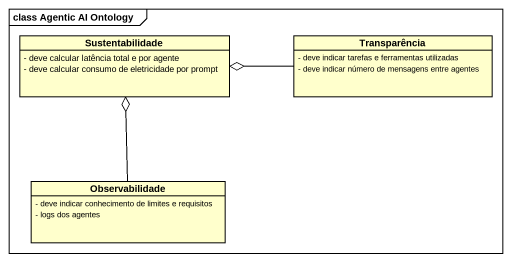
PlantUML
@startuml
mainframe class Agentic AI Ontology
hide circle
hide empty members
skinparam classAttributeIconSize 0
class Sustentabilidade {
  - deve calcular latência total e por agente
  - deve calcular consumo de eletricidade por prompt
}
class Transparência {
  - deve indicar tarefas e ferramentas utilizadas
  - deve indicar número de mensagens entre agentes
}
class Observabilidade {
  - deve indicar conhecimento de limites e requisitos
  - logs dos agentes
}
Transparência -left-o Sustentabilidade
Observabilidade -up-o Sustentabilidade
@enduml
